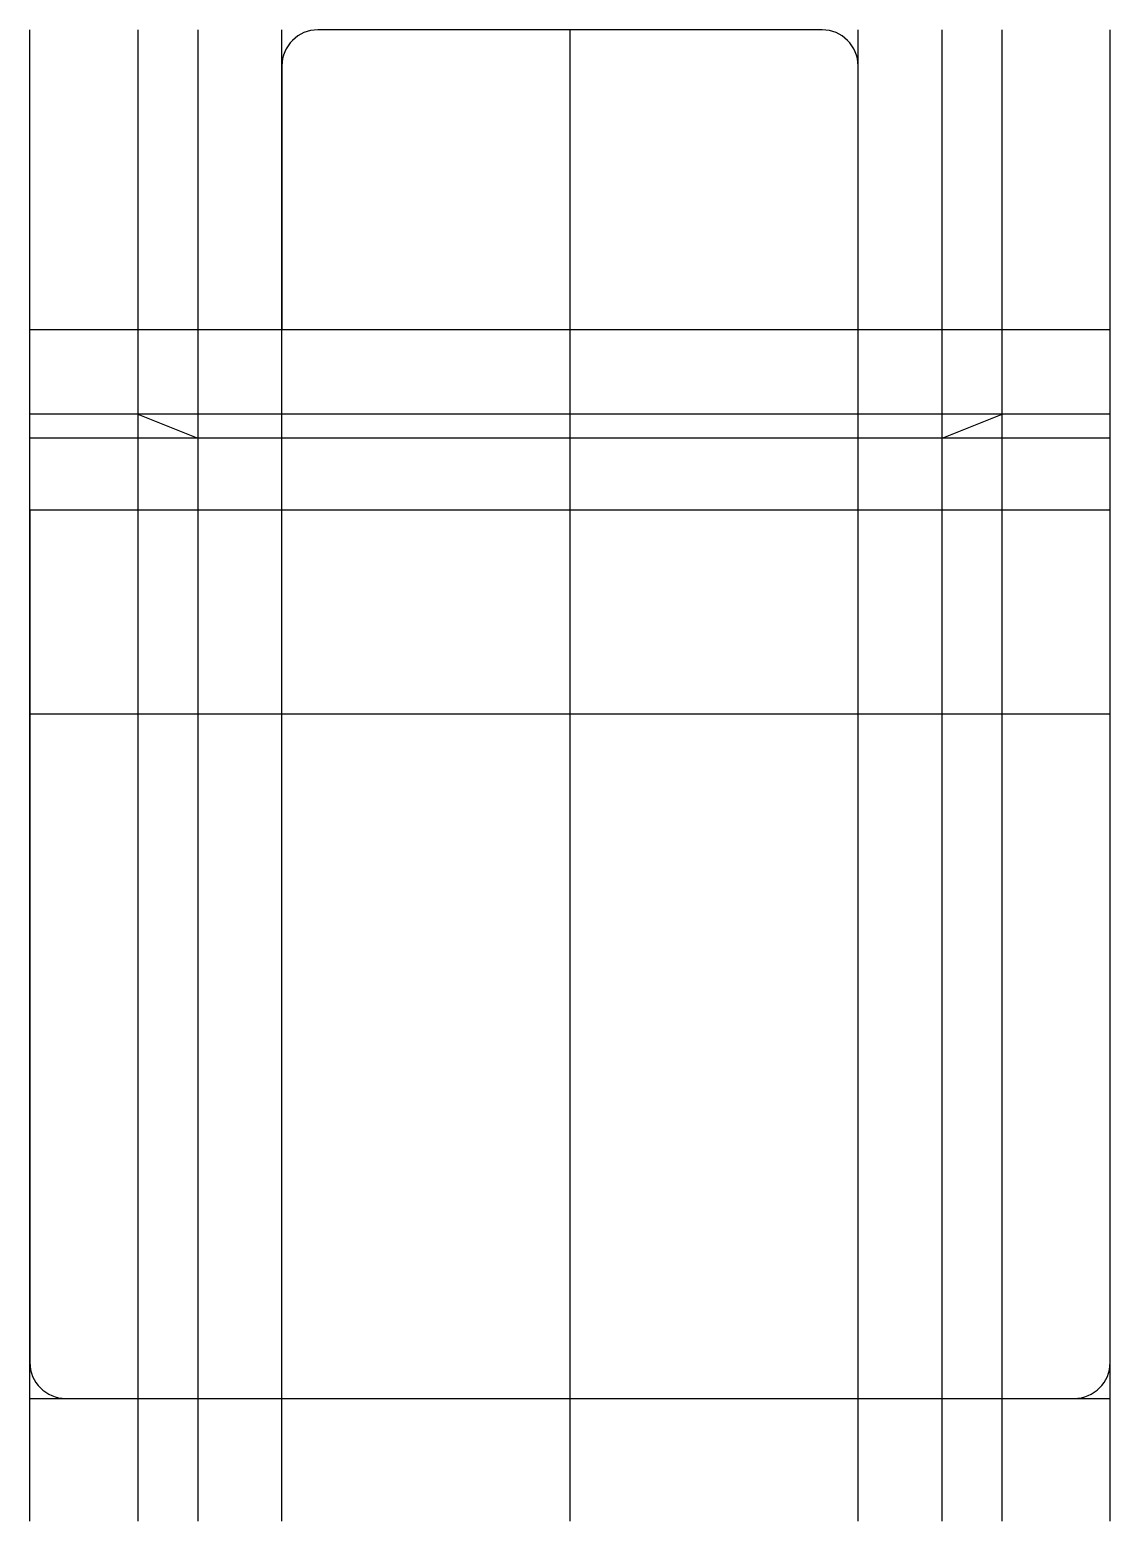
# Model space of a CAD drawing. Extents: x -36 to 54, y -10 to 114.
import ezdxf

# ---------------------------------------------------------------- set-up
doc = ezdxf.new("R2010")
doc.units = 0
doc.layers.get('0').update_dxf_attribs({"linetype": 'CONTINUOUS'})

msp = doc.modelspace()

# ---------------------------------------------------------------- linework, layer by layer
at = {"linetype": 'CONTINUOUS'}
for p, q in [((-36.5, -10.22), (-36.5, 114)), ((-27.5, 114), (-27.5, -10.22)), ((-22.5, 114), (-22.5, -10.22)), ((-15.5, -10.22), (-15.5, 114)), ((29.5, 114), (-12.5, 114)), ((8.5, -10.22), (8.5, 114)), ((32.5, -10.22), (32.5, 114)), ((39.5, -10.22), (39.5, 114)), ((44.5, -10.22), (44.5, 114)), ((53.5, -10.22), (53.5, 114)), ((-15.5, 111), (-15.5, 89)), ((32.5, 89), (32.5, 111)), ((53.5, 89), (-36.5, 89)), ((-15.5, 89), (-27.5, 89)), ((-27.5, 89), (-27.5, 82)), ((44.5, 89), (32.5, 89)), ((44.5, 82), (44.5, 89)), ((53.5, 82), (-36.5, 82)), ((-27.5, 82), (-22.5, 80)), ((39.5, 80), (44.5, 82)), ((53.5, 80), (-36.5, 80)), ((-22.5, 80), (-22.5, 74)), ((39.5, 74), (39.5, 80)), ((53.5, 74), (-36.5, 74)), ((-22.5, 74), (-36.5, 74)), ((-36.5, 74), (-36.5, 3)), ((53.5, 74), (39.5, 74)), ((53.5, 3), (53.5, 74)), ((53.5, 57), (-36.5, 57)), ((-36.5, 0), (53.5, 0)), ((-33.5, 0), (50.5, 0))]:
    msp.add_line(p, q, dxfattribs=at)
for centre, start, end in [((-12.5, 111), 90, 180), ((29.5, 111), 0, 90), ((-33.5, 3), 180, 270), ((50.5, 3), 270, 0)]:
    msp.add_arc(centre, 3, start, end, dxfattribs=at)

doc.saveas('drawing.dxf')
